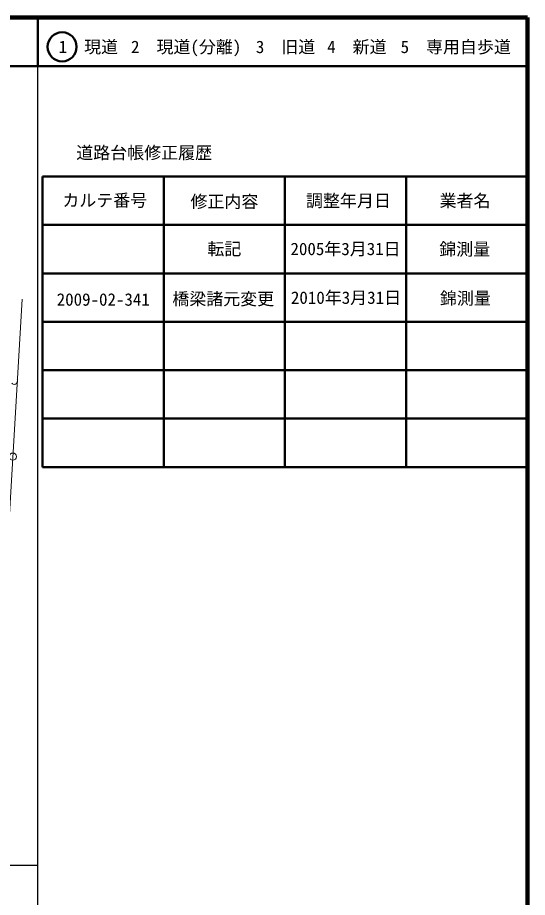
# Model space of a CAD drawing. Units: millimetres on the paper, enlarged 1000 times. Extents: x 40000 to 680000, y 20000 to 380000.
# Drawn here: x 574860 to 680000, y 198357 to 380000 of the extents above; entities that cross this region are included whole.
import ezdxf
from ezdxf.enums import TextEntityAlignment as Align

# ---------------------------------------------------------------- set-up
doc = ezdxf.new("R2010")
doc.units = ezdxf.units.MM
doc.header["$LTSCALE"] = 1000
doc.linetypes.add('USER3', pattern=[7.000001, 5.508197, -0.688525, 0.114754, -0.688525])
for name, color, linetype, lineweight in [('M-TTL', 2, 'Continuous', 140), ('M-TTL-BAND', 7, 'Continuous', 25), ('M-TTL-FRAM', 2, 'Continuous', 50), ('M-TTL-LINE', 7, 'Continuous', 50), ('S-BGD', 1, 'Continuous', 13), ('S-BGD-HTXT', 6, 'Continuous', 13), ('S-BMK', 3, 'USER3', 13)]:
    doc.layers.add(name, color=color, linetype=linetype, lineweight=lineweight)
doc.layers.add('M-TTL-TXT', color=7, linetype='Continuous')
doc.styles.add('ＭＳ ゴシック', font='')
doc.styles.get('ＭＳ ゴシック').set_extended_font_data('MS Gothic')

# ---------------------------------------------------------------- blocks, each defined once
blk = doc.blocks.new('BUHIN90')
at = {"layer": 'S-BGD'}
blk.add_lwpolyline([(649, -138), (632, 21), (581, 164), (485, 334), (359, 442), (217, 524), (16, 566), (-147, 550), (-307, 503), (-463, 387), (-565, 276), (-649, 138)], dxfattribs=at)
blk = doc.blocks.new('BUHIN112')
at = {"layer": 'S-BGD'}
blk.add_circle((0, 0), 22.5, dxfattribs=at)
at = {"layer": 'S-BMK', "linetype": 'Continuous'}
blk.add_circle((0, 0), 746, dxfattribs=at)

msp = doc.modelspace()

# ---------------------------------------------------------------- linework, layer by layer
at = {"layer": 'M-TTL'}
for p, q in [((680000, 380000), (40000, 380000)), ((680000, 20000), (680000, 380000))]:
    msp.add_line(p, q, dxfattribs=at)
at = {"layer": 'M-TTL-BAND'}
for p, q in [((579000, 20000), (579000, 370000)), ((40000, 205000), (579000, 205000))]:
    msp.add_line(p, q, dxfattribs=at)
at = {"layer": 'M-TTL-FRAM'}
for p, q in [((580000, 347197), (580000, 287197)), ((580000, 347197), (680000, 347197)), ((580000, 287197), (680000, 287197))]:
    msp.add_line(p, q, dxfattribs=at)
at = {"layer": 'M-TTL-LINE'}
for p, q in [((579000, 380000), (579000, 370000)), ((40000, 370000), (680000, 370000)), ((605000, 347197), (605000, 287197)), ((630000, 347197), (630000, 287197)), ((655000, 347197), (655000, 287197)), ((580000, 337197), (680000, 337197)), ((580000, 327197), (680000, 327197)), ((580000, 317197), (680000, 317197)), ((580000, 307197), (680000, 307197)), ((580000, 297197), (680000, 297197))]:
    msp.add_line(p, q, dxfattribs=at)
msp.add_circle((584031, 373958), 3000, dxfattribs=at)
at = {"layer": 'S-BGD-HTXT'}
msp.add_line((575823, 321874), (571987, 257489), dxfattribs=at)

# ---------------------------------------------------------------- block references
at = {"rotation": 225}
for name, p in [('BUHIN90', (574232, 304857)), ('BUHIN112', (573885, 289353))]:
    msp.add_blockref(name, p, dxfattribs=at)

# ---------------------------------------------------------------- texts
at = {"layer": 'M-TTL-TXT', "style": 'ＭＳ ゴシック'}
for s, p in [('1\u3000現道', (589448, 373958)), ('2\u3000現道(分離)', (609619, 373958)), ('3\u3000旧道', (630121, 373958)), ('4\u3000新道', (644824, 373958)), ('5\u3000専用自歩道', (665228, 373958)), ('道路台帳修正履歴', (600968, 352113)), ('カルテ番号', (592839, 342277)), ('修正内容', (617509, 342023)), ('調整年月日', (643089, 342197)), ('業者名', (667134, 342197)), ('転記', (617500, 332245)), ('2005年3月31日', (642500, 332245)), ('錦測量', (667077, 332189)), ('橋梁諸元変更', (617271, 321928)), ('2010年3月31日', (642589, 322182)), ('錦測量', (667209, 322055)), ('2009-02-341', (592524, 321801))]:
    msp.add_text(s, height=2566, dxfattribs=at).set_placement(p, align=Align.MIDDLE_CENTER)

doc.saveas('drawing.dxf')
